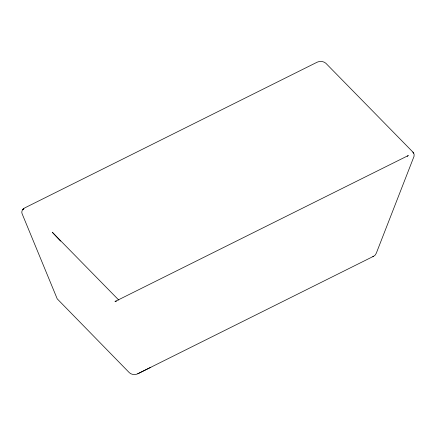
<?xml version="1.0" encoding="UTF-8"?>
<svg xmlns="http://www.w3.org/2000/svg" width="436" height="436" viewBox="0 0 436 436"><rect width="100%" height="100%" fill="white"/><g stroke="black" fill="none" stroke-linecap="round" stroke-linejoin="round"><path stroke-width="0.65" d="M407.213 156.371L408.314 155.532L115.382 301.336L116.325 301.118M373.538 256.297L375.145 255.136L376.328 253.136L414.058 156.279L414.086 154.082L412.848 152.033L325.839 63.253C323.534 61.22 319.964 60.953 317.206 62.168L24.808 207.874C22.732 208.877 21.119 211.362 22.073 213.656L57.22 298.851L129.329 372.687C131.623 374.807 135.264 375.096 137.989 373.674L373.538 256.297L372.796 256.662M137.694 373.816L150.791 367.297M115.867 301.336L114.962 301.271L115.867 301.265M118.788 300.088L52.271 232.225L60.571 241.113M412.848 152.033L413.704 153.156M23.07 209.198L22.808 209.471L23.855 208.468L23.07 209.198"/></g></svg>
